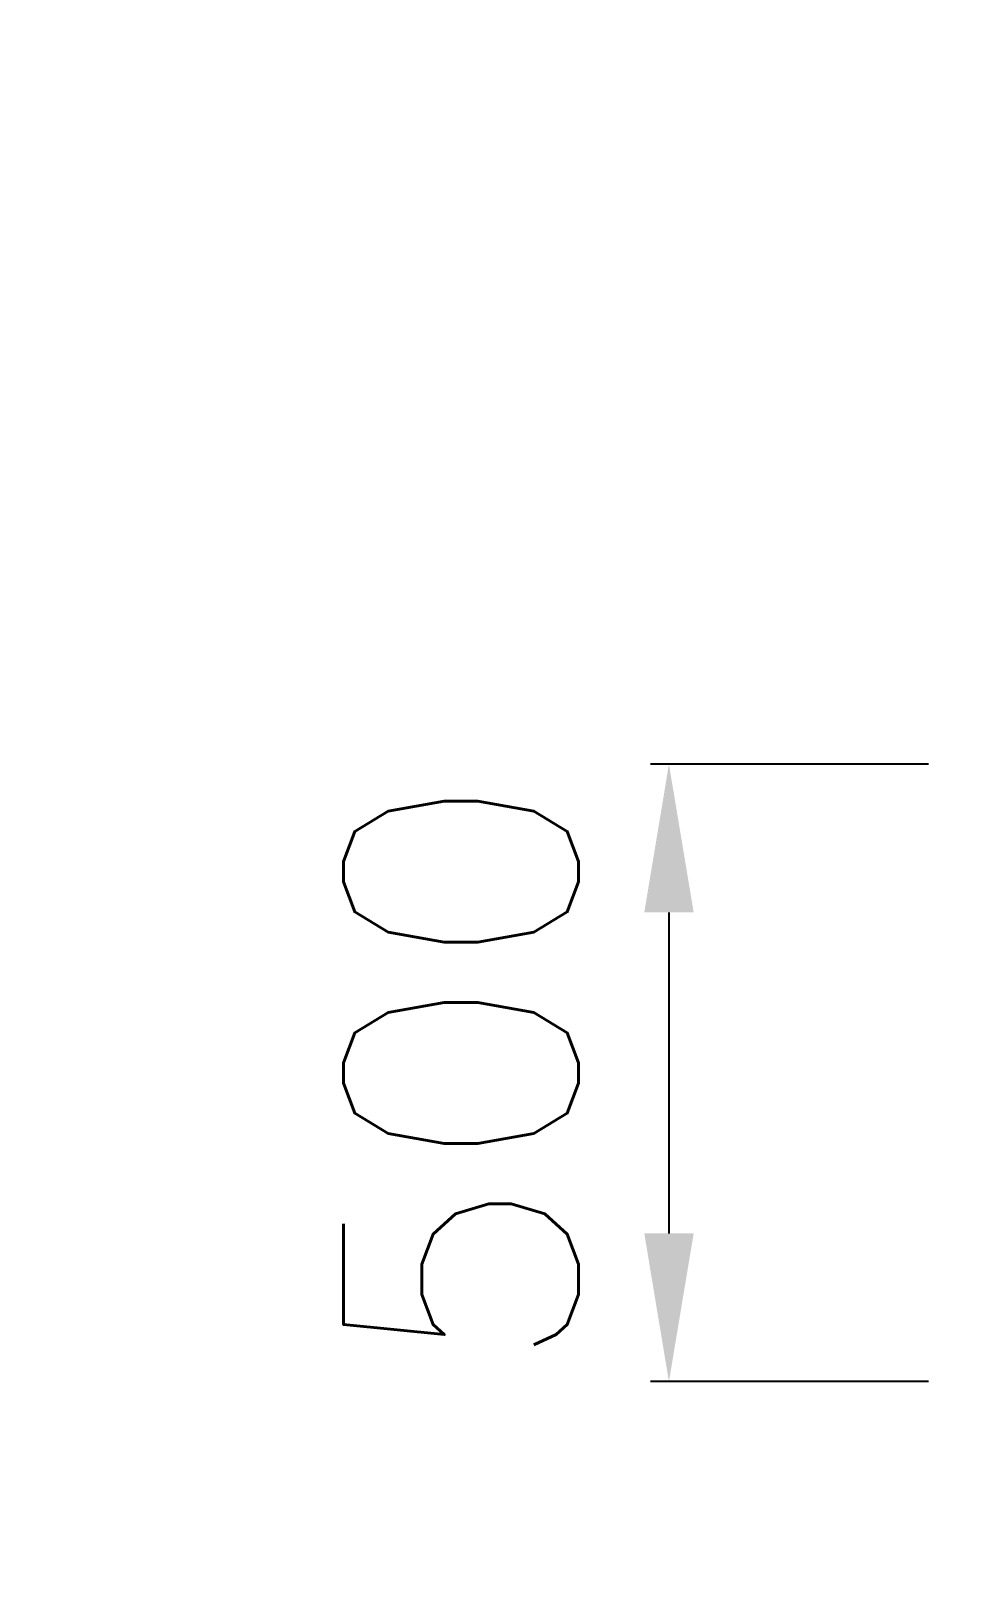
# Model space of a CAD drawing. Header units: millimetres. Extents: x -56261 to 196039, y 9480 to 100001.
# Drawn here: x 32676 to 33195, y 95451 to 96307 of the extents above; entities that cross this region are included whole.
import ezdxf
from ezdxf.enums import TextEntityAlignment as Align

# ---------------------------------------------------------------- set-up
doc = ezdxf.new("R2010")
doc.units = ezdxf.units.MM
doc.set_wipeout_variables(frame=1)
doc.layers.add('SS-TEXT', color=7, linetype='Continuous')
doc.styles.add('DVM_DEFAULT', font='romans.shx', dxfattribs={"bigfont": 'whgtxt.shx'})

# ---------------------------------------------------------------- blocks, each defined once
blk = doc.blocks.new('A$C43DE16F2')
blk.add_wipeout([(0, 14550), (0, 0), (29100, 0), (29100, 14550)]).dxf.layer = 'SS-TEXT'
at = {"layer": 'SS-TEXT', "color": 3, "linetype": 'ByBlock', "ltscale": 0.2}
for p, q in [((9890.8, 7508.1), (9535.7, 7508.1)), ((9559.3, 7318.8), (9559.3, 6908.7)), ((9890.8, 6719.4), (9535.7, 6719.4))]:
    blk.add_line(p, q, dxfattribs=at)
for points in [[(9527.8, 7318.8), (9590.9, 7318.8), (9559.3, 7508.1)], [(9527.8, 6908.7), (9590.9, 6908.7), (9559.3, 6719.4)]]:
    blk.add_solid(points, dxfattribs=at)
at = {"layer": 'SS-TEXT', "style": 'DVM_DEFAULT'}
blk.add_text('500', height=300, rotation=90, dxfattribs=at).set_placement((9293.7, 7113.7), align=Align.MIDDLE_CENTER)

msp = doc.modelspace()

# ---------------------------------------------------------------- block references
at = {"layer": 'SS-TEXT', "xscale": 0.4331186193392458, "yscale": 0.4331186193392458, "zscale": 0.4331186193392458}
msp.add_blockref('A$C43DE16F2', (28888.86, 92649.19), dxfattribs=at)

doc.saveas('drawing.dxf')
